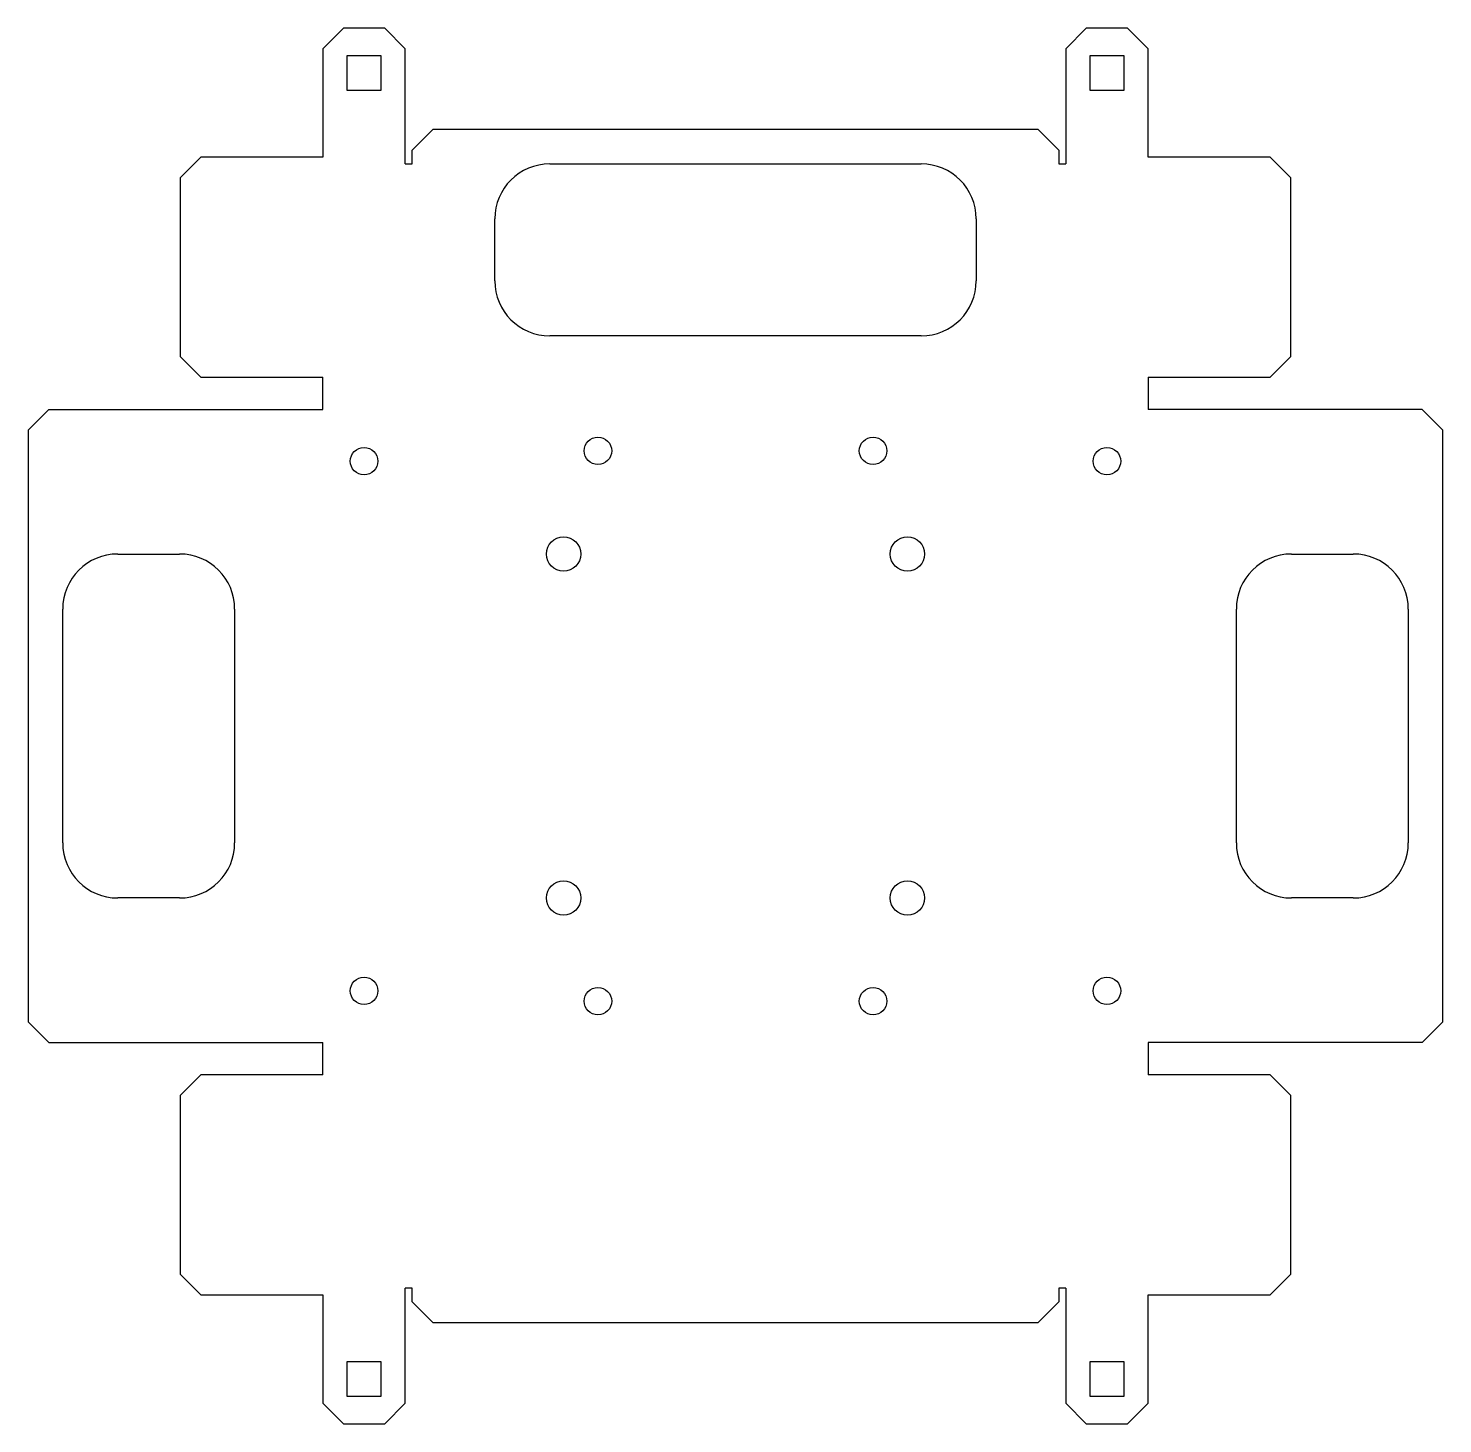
# Model space of a CAD drawing. Header units: millimetres. Extents: x -103 to 103, y -101 to 101.
import ezdxf

# ---------------------------------------------------------------- set-up
doc = ezdxf.new("R2010")
doc.units = ezdxf.units.MM

msp = doc.modelspace()

# ---------------------------------------------------------------- linework, layer by layer
at = {"color": 7, "linetype": 'Continuous', "lineweight": 25}
for p, q in [((-57, 101.42), (-60, 98.42)), ((-51, 101.42), (-57, 101.42)), ((-48, 98.42), (-51, 101.42)), ((51, 101.42), (48, 98.42)), ((57, 101.42), (51, 101.42)), ((60, 98.42), (57, 101.42)), ((-60, 98.42), (-60, 82.71)), ((-51.5, 97.42), (-56.5, 97.42)), ((-56.5, 97.42), (-56.5, 92.42)), ((-51.5, 92.42), (-51.5, 97.42)), ((-48, 81.71), (-48, 98.42)), ((48, 98.42), (48, 81.71)), ((51.5, 97.42), (51.5, 92.42)), ((56.5, 97.42), (51.5, 97.42)), ((56.5, 92.42), (56.5, 97.42)), ((60, 82.71), (60, 98.42)), ((-56.5, 92.42), (-51.5, 92.42)), ((51.5, 92.42), (56.5, 92.42)), ((-44, 86.71), (-47, 83.71)), ((44, 86.71), (-44, 86.71)), ((47, 83.71), (44, 86.71)), ((-77.71, 82.71), (-80.71, 79.71)), ((-60, 82.71), (-77.71, 82.71)), ((-47, 81.71), (-47, 83.71)), ((47, 83.71), (47, 81.71)), ((77.71, 82.71), (60, 82.71)), ((80.71, 79.71), (77.71, 82.71)), ((-48, 81.71), (-47, 81.71)), ((-27, 81.71), (27, 81.71)), ((47, 81.71), (48, 81.71)), ((-80.71, 79.71), (-80.71, 53.71)), ((80.71, 53.71), (80.71, 79.71)), ((-35, 64.71), (-35, 73.71)), ((35, 73.71), (35, 64.71)), ((27, 56.71), (-27, 56.71)), ((-80.71, 53.71), (-77.71, 50.71)), ((77.71, 50.71), (80.71, 53.71)), ((-77.71, 50.71), (-60, 50.71)), ((-60, 46), (-60, 50.71)), ((60, 50.71), (77.71, 50.71)), ((60, 50.71), (60, 46)), ((-99.81, 46), (-102.81, 43)), ((-99.81, 46), (-60, 46)), ((99.81, 46), (60, 46)), ((102.81, 43), (99.81, 46)), ((-102.81, 43), (-102.81, -43)), ((102.81, -43), (102.81, 43)), ((-89.81, 25), (-80.81, 25)), ((80.81, 25), (89.81, 25)), ((-97.81, -17), (-97.81, 17)), ((-72.81, 17), (-72.81, -17)), ((72.81, -17), (72.81, 17)), ((97.81, 17), (97.81, -17)), ((-80.81, -25), (-89.81, -25)), ((89.81, -25), (80.81, -25)), ((-102.81, -43), (-99.81, -46)), ((99.81, -46), (102.81, -43)), ((-99.81, -46), (-60, -46)), ((-60, -50.71), (-60, -46)), ((99.81, -46), (60, -46)), ((60, -46), (60, -50.71)), ((-77.71, -50.71), (-80.71, -53.71)), ((-60, -50.71), (-77.71, -50.71)), ((77.71, -50.71), (60, -50.71)), ((80.71, -53.71), (77.71, -50.71)), ((-80.71, -53.71), (-80.71, -79.71)), ((80.71, -79.71), (80.71, -53.71)), ((-80.71, -79.71), (-77.71, -82.71)), ((77.71, -82.71), (80.71, -79.71)), ((-47, -81.71), (-48, -81.71)), ((-48, -98.42), (-48, -81.71)), ((-47, -83.71), (-47, -81.71)), ((48, -81.71), (47, -81.71)), ((47, -81.71), (47, -83.71)), ((48, -81.71), (48, -98.42)), ((-77.71, -82.71), (-60, -82.71)), ((-60, -82.71), (-60, -98.42)), ((-47, -83.71), (-44, -86.71)), ((44, -86.71), (47, -83.71)), ((60, -82.71), (77.71, -82.71)), ((60, -98.42), (60, -82.71)), ((-44, -86.71), (44, -86.71)), ((-56.5, -92.42), (-56.5, -97.42)), ((-51.5, -92.42), (-56.5, -92.42)), ((-51.5, -97.42), (-51.5, -92.42)), ((51.5, -92.42), (51.5, -97.42)), ((56.5, -92.42), (51.5, -92.42)), ((56.5, -97.42), (56.5, -92.42)), ((-60, -98.42), (-57, -101.42)), ((-56.5, -97.42), (-51.5, -97.42)), ((-51, -101.42), (-48, -98.42)), ((48, -98.42), (51, -101.42)), ((51.5, -97.42), (56.5, -97.42)), ((57, -101.42), (60, -98.42)), ((-57, -101.42), (-51, -101.42)), ((51, -101.42), (57, -101.42))]:
    msp.add_line(p, q, dxfattribs=at)
for centre, radius in [((-20, 40), 2), ((20, 40), 2), ((-54, 38.5), 2), ((54, 38.5), 2), ((-25, 25), 2.5), ((25, 25), 2.5), ((-25, -25), 2.5), ((25, -25), 2.5), ((-54, -38.5), 2), ((54, -38.5), 2), ((-20, -40), 2), ((20, -40), 2)]:
    msp.add_circle(centre, radius, dxfattribs=at)
for centre, start, end in [((-27, 73.71), 90, 180), ((27, 73.71), 0, 90), ((-27, 64.71), 180, 270), ((27, 64.71), 270, 0), ((-89.81, 17), 90, 180), ((-80.81, 17), 0, 90), ((80.81, 17), 90, 180), ((89.81, 17), 0, 90), ((-89.81, -17), 180, 270), ((-80.81, -17), 270, 0), ((80.81, -17), 180, 270), ((89.81, -17), 270, 0)]:
    msp.add_arc(centre, 8, start, end, dxfattribs=at)

doc.saveas('drawing.dxf')
